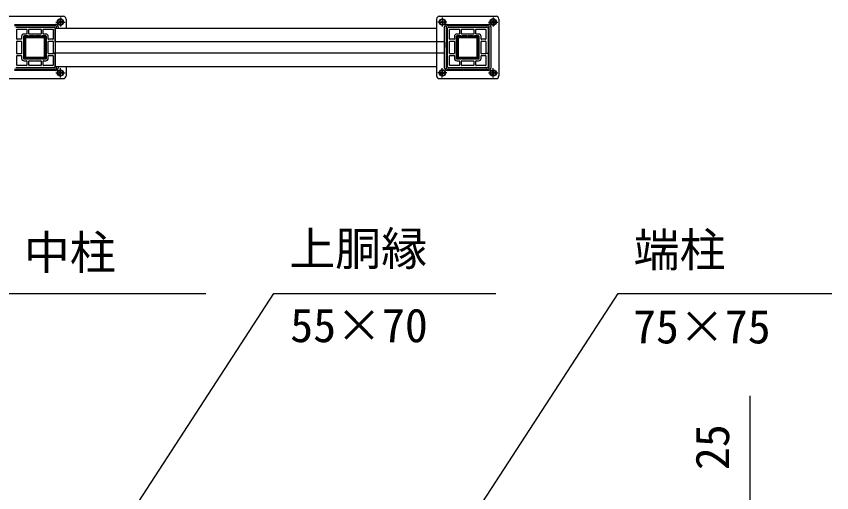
# Model space of a CAD drawing. Units: millimetres, scale not verified. Extents: x -4375 to 4375, y -6502 to 6475.
# Drawn here: x 868 to 2375, y 1655 to 2535 of the extents above; entities that cross this region are included whole.
import ezdxf
from ezdxf.enums import TextEntityAlignment as Align

# ---------------------------------------------------------------- set-up
doc = ezdxf.new("R2010")
doc.units = ezdxf.units.MM
doc.header["$LTSCALE"] = 30
for name, color, linetype in [('0-2_YKK_13', 4, 'Continuous'), ('0-3_YKK_A1', 4, 'Continuous'), ('0-4_YKK_D', 6, 'Continuous')]:
    doc.layers.add(name, color=color, linetype=linetype)
doc.styles.add('ＭＳ ゴシック', font='')
doc.styles.get('ＭＳ ゴシック').set_extended_font_data('MS Gothic')

msp = doc.modelspace()

# ---------------------------------------------------------------- linework, layer by layer
at = {"layer": '0-2_YKK_13'}
for p, q in [((850, 2535.2), (955, 2535.2)), ((949.5, 2533.27), (949.5, 2516.13)), ((1650, 2535.2), (1755, 2535.2)), ((1655.5, 2533.27), (1655.5, 2516.13)), ((1749.5, 2533.27), (1749.5, 2516.13)), ((864.5, 2520.32), (940.5, 2520.32)), ((940.5, 2517.55), (864.5, 2517.55)), ((940.97, 2524.7), (958.03, 2524.7)), ((943.75, 2524.7), (946.64, 2529.7)), ((943.75, 2524.7), (946.64, 2519.7)), ((948, 2525.2), (946.35, 2525.2)), ((946.35, 2525.2), (946.35, 2524.2)), ((948, 2524.2), (946.35, 2524.2)), ((952.36, 2529.7), (946.64, 2529.7)), ((946.64, 2519.7), (952.36, 2519.7)), ((949, 2527.85), (949, 2526.2)), ((950, 2527.85), (949, 2527.85)), ((949, 2523.2), (949, 2521.55)), ((949, 2521.55), (950, 2521.55)), ((950, 2527.85), (950, 2526.2)), ((950, 2523.2), (950, 2521.55)), ((952.65, 2525.2), (951, 2525.2)), ((952.65, 2524.2), (951, 2524.2)), ((955.25, 2524.7), (952.36, 2529.7)), ((955.25, 2524.7), (952.36, 2519.7)), ((952.65, 2524.2), (952.65, 2525.2)), ((960, 2530.2), (960, 2512.7)), ((1645, 2530.2), (1645, 2425.2)), ((1664.03, 2524.7), (1646.97, 2524.7)), ((1649.75, 2524.7), (1652.64, 2529.7)), ((1649.75, 2524.7), (1652.64, 2519.7)), ((1652.35, 2525.2), (1654, 2525.2)), ((1652.35, 2524.2), (1652.35, 2525.2)), ((1652.35, 2524.2), (1654, 2524.2)), ((1652.64, 2529.7), (1658.36, 2529.7)), ((1658.36, 2519.7), (1652.64, 2519.7)), ((1655, 2527.85), (1655, 2526.2)), ((1655, 2527.85), (1656, 2527.85)), ((1655, 2523.2), (1655, 2521.55)), ((1656, 2521.55), (1655, 2521.55)), ((1656, 2527.85), (1656, 2526.2)), ((1656, 2523.2), (1656, 2521.55)), ((1657, 2525.2), (1658.65, 2525.2)), ((1657, 2524.2), (1658.65, 2524.2)), ((1661.25, 2524.7), (1658.36, 2529.7)), ((1661.25, 2524.7), (1658.36, 2519.7)), ((1658.65, 2525.2), (1658.65, 2524.2)), ((1664.5, 2520.32), (1740.5, 2520.32)), ((1740.5, 2517.55), (1664.5, 2517.55)), ((1740.97, 2524.7), (1758.03, 2524.7)), ((1743.75, 2524.7), (1746.64, 2529.7)), ((1743.75, 2524.7), (1746.64, 2519.7)), ((1748, 2525.2), (1746.35, 2525.2)), ((1746.35, 2525.2), (1746.35, 2524.2)), ((1748, 2524.2), (1746.35, 2524.2)), ((1752.36, 2529.7), (1746.64, 2529.7)), ((1746.64, 2519.7), (1752.36, 2519.7)), ((1749, 2527.85), (1749, 2526.2)), ((1750, 2527.85), (1749, 2527.85)), ((1749, 2523.2), (1749, 2521.55)), ((1749, 2521.55), (1750, 2521.55)), ((1750, 2527.85), (1750, 2526.2)), ((1750, 2523.2), (1750, 2521.55)), ((1752.65, 2525.2), (1751, 2525.2)), ((1752.65, 2524.2), (1751, 2524.2)), ((1755.25, 2524.7), (1752.36, 2529.7)), ((1755.25, 2524.7), (1752.36, 2519.7)), ((1752.65, 2524.2), (1752.65, 2525.2)), ((1760, 2530.2), (1760, 2512.7)), ((942.35, 2512.7), (942.35, 2515.7)), ((945.12, 2515.7), (945.12, 2512.7)), ((1659.88, 2439.7), (1659.88, 2515.7)), ((1662.65, 2515.7), (1662.65, 2439.7)), ((1760, 2512.7), (1760, 2425.2)), ((882.5, 2494.7), (882.5, 2460.7)), ((884.8, 2494.4), (884.8, 2461)), ((919.5, 2497.7), (885.5, 2497.7)), ((919.2, 2495.4), (885.8, 2495.4)), ((920.2, 2461), (920.2, 2494.4)), ((922.5, 2460.7), (922.5, 2494.7)), ((1682.5, 2494.7), (1682.5, 2460.7)), ((1684.8, 2494.4), (1684.8, 2461)), ((1719.5, 2497.7), (1685.5, 2497.7)), ((1719.2, 2495.4), (1685.8, 2495.4)), ((1720.2, 2461), (1720.2, 2494.4)), ((1722.5, 2460.7), (1722.5, 2494.7)), ((885.5, 2457.7), (919.5, 2457.7)), ((885.8, 2460), (919.2, 2460)), ((1685.5, 2457.7), (1719.5, 2457.7)), ((1685.8, 2460), (1719.2, 2460)), ((942.35, 2439.7), (942.35, 2442.7)), ((945.12, 2442.7), (945.12, 2439.7)), ((960, 2442.7), (960, 2425.2)), ((864.5, 2437.85), (940.5, 2437.85)), ((940.5, 2435.08), (864.5, 2435.08)), ((940.97, 2430.7), (958.03, 2430.7)), ((943.75, 2430.7), (946.64, 2435.7)), ((943.75, 2430.7), (946.64, 2425.7)), ((948, 2431.2), (946.35, 2431.2)), ((946.35, 2430.2), (946.35, 2431.2)), ((948, 2430.2), (946.35, 2430.2)), ((946.64, 2435.7), (952.36, 2435.7)), ((949, 2433.85), (950, 2433.85)), ((949, 2432.2), (949, 2433.85)), ((949, 2427.55), (949, 2429.2)), ((950, 2427.55), (949, 2427.55)), ((949.5, 2422.13), (949.5, 2439.27)), ((950, 2432.2), (950, 2433.85)), ((950, 2427.55), (950, 2429.2)), ((952.65, 2431.2), (951, 2431.2)), ((952.65, 2430.2), (951, 2430.2)), ((955.25, 2430.7), (952.36, 2435.7)), ((955.25, 2430.7), (952.36, 2425.7)), ((952.65, 2431.2), (952.65, 2430.2)), ((1664.03, 2430.7), (1646.97, 2430.7)), ((1649.75, 2430.7), (1652.64, 2435.7)), ((1649.75, 2430.7), (1652.64, 2425.7)), ((1652.35, 2431.2), (1654, 2431.2)), ((1652.35, 2431.2), (1652.35, 2430.2)), ((1652.35, 2430.2), (1654, 2430.2)), ((1658.36, 2435.7), (1652.64, 2435.7)), ((1655, 2432.2), (1655, 2433.85)), ((1656, 2433.85), (1655, 2433.85)), ((1655, 2427.55), (1655, 2429.2)), ((1655, 2427.55), (1656, 2427.55)), ((1655.5, 2422.13), (1655.5, 2439.27)), ((1656, 2432.2), (1656, 2433.85)), ((1656, 2427.55), (1656, 2429.2)), ((1657, 2431.2), (1658.65, 2431.2)), ((1657, 2430.2), (1658.65, 2430.2)), ((1661.25, 2430.7), (1658.36, 2435.7)), ((1661.25, 2430.7), (1658.36, 2425.7)), ((1658.65, 2430.2), (1658.65, 2431.2)), ((1664.5, 2437.85), (1740.5, 2437.85)), ((1740.5, 2435.08), (1664.5, 2435.08)), ((1740.97, 2430.7), (1758.03, 2430.7)), ((1743.75, 2430.7), (1746.64, 2435.7)), ((1743.75, 2430.7), (1746.64, 2425.7)), ((1748, 2431.2), (1746.35, 2431.2)), ((1746.35, 2430.2), (1746.35, 2431.2)), ((1748, 2430.2), (1746.35, 2430.2)), ((1746.64, 2435.7), (1752.36, 2435.7)), ((1749, 2433.85), (1750, 2433.85)), ((1749, 2432.2), (1749, 2433.85)), ((1749, 2427.55), (1749, 2429.2)), ((1750, 2427.55), (1749, 2427.55)), ((1749.5, 2422.13), (1749.5, 2439.27)), ((1750, 2432.2), (1750, 2433.85)), ((1750, 2427.55), (1750, 2429.2)), ((1752.65, 2431.2), (1751, 2431.2)), ((1752.65, 2430.2), (1751, 2430.2)), ((1755.25, 2430.7), (1752.36, 2435.7)), ((1755.25, 2430.7), (1752.36, 2425.7)), ((1752.65, 2431.2), (1752.65, 2430.2)), ((850, 2420.2), (955, 2420.2)), ((952.36, 2425.7), (946.64, 2425.7)), ((1650, 2420.2), (1755, 2420.2)), ((1652.64, 2425.7), (1658.36, 2425.7)), ((1752.36, 2425.7), (1746.64, 2425.7))]:
    msp.add_line(p, q, dxfattribs=at)
for points in [[(1742.35, 2439.7), (1742.35, 2512.7), (1742.35, 2515.7)], [(1745.12, 2515.7), (1745.12, 2442.7), (1745.12, 2439.7)]]:
    msp.add_lwpolyline(points, dxfattribs=at)
for centre, radius in [((949.5, 2524.7), 5.75), ((949.5, 2524.7), 5), ((1655.5, 2524.7), 5.75), ((1655.5, 2524.7), 5), ((1749.5, 2524.7), 5.75), ((1749.5, 2524.7), 5), ((949.5, 2430.7), 5.75), ((949.5, 2430.7), 5), ((1655.5, 2430.7), 5.75), ((1655.5, 2430.7), 5), ((1749.5, 2430.7), 5.75), ((1749.5, 2430.7), 5)]:
    msp.add_circle(centre, radius, dxfattribs=at)
for centre, radius, start, end in [((955, 2530.2), 5, 0, 90), ((1650, 2530.2), 5, 90, 180), ((1755, 2530.2), 5, 0, 90), ((940.5, 2515.7), 4.62, 360, 90.05582), ((940.5, 2515.7), 1.85, 359.86045, 90), ((947, 2524.7), 3.5, 146.31949, 213.68051), ((948, 2526.2), 1, 270, 0), ((948, 2523.2), 1, 0, 90), ((951, 2526.2), 1, 180, 270), ((951, 2523.2), 1, 90, 180), ((952, 2524.7), 3.5, 326.31949, 33.68051), ((1653, 2524.7), 3.5, 146.31949, 213.68051), ((1654, 2526.2), 1, 270, 0), ((1654, 2523.2), 1, 0, 90), ((1657, 2526.2), 1, 180, 270), ((1657, 2523.2), 1, 90, 180), ((1664.5, 2515.7), 4.62, 90, 180.05582), ((1658, 2524.7), 3.5, 326.31949, 33.68051), ((1664.5, 2515.7), 1.85, 89.86045, 180), ((1740.5, 2515.7), 4.62, 360, 90.05582), ((1740.5, 2515.7), 1.85, 359.86045, 90), ((1747, 2524.7), 3.5, 146.31949, 213.68051), ((1748, 2526.2), 1, 270, 0), ((1748, 2523.2), 1, 0, 90), ((1751, 2526.2), 1, 180, 270), ((1751, 2523.2), 1, 90, 180), ((1752, 2524.7), 3.5, 326.31949, 33.68051), ((885.5, 2494.7), 3, 90, 180), ((885.8, 2494.4), 1, 90, 180), ((919.2, 2494.4), 1, 0, 90), ((919.5, 2494.7), 3, 0, 90), ((1685.5, 2494.7), 3, 90, 180), ((1685.8, 2494.4), 1, 90, 180), ((1719.2, 2494.4), 1, 0, 90), ((1719.5, 2494.7), 3, 0, 90), ((885.5, 2460.7), 3, 180, 270), ((885.8, 2461), 1, 180, 270), ((919.2, 2461), 1, 270, 0), ((919.5, 2460.7), 3, 270, 0), ((1685.5, 2460.7), 3, 180, 270), ((1685.8, 2461), 1, 180, 270), ((1719.2, 2461), 1, 270, 0), ((1719.5, 2460.7), 3, 270, 0), ((940.5, 2439.7), 4.62, 270, 0.05582), ((940.5, 2439.7), 1.85, 269.86045, 0), ((947, 2430.7), 3.5, 146.31949, 213.68051), ((948, 2432.2), 1, 270, 0), ((948, 2429.2), 1, 0, 90), ((951, 2432.2), 1, 180, 270), ((951, 2429.2), 1, 90, 180), ((952, 2430.7), 3.5, 326.31949, 33.68051), ((1653, 2430.7), 3.5, 146.31949, 213.68051), ((1654, 2432.2), 1, 270, 0), ((1654, 2429.2), 1, 0, 90), ((1657, 2432.2), 1, 180, 270), ((1657, 2429.2), 1, 90, 180), ((1664.5, 2439.7), 4.62, 180, 270.05582), ((1658, 2430.7), 3.5, 326.31949, 33.68051), ((1664.5, 2439.7), 1.85, 179.86045, 270), ((1740.5, 2439.7), 4.62, 270, 0.05582), ((1740.5, 2439.7), 1.85, 269.86045, 0), ((1747, 2430.7), 3.5, 146.31949, 213.68051), ((1748, 2432.2), 1, 270, 0), ((1748, 2429.2), 1, 0, 90), ((1751, 2432.2), 1, 180, 270), ((1751, 2429.2), 1, 90, 180), ((1752, 2430.7), 3.5, 326.31949, 33.68051), ((955, 2425.2), 5, 270, 0), ((1650, 2425.2), 5, 180, 270), ((1755, 2425.2), 5, 270, 0)]:
    msp.add_arc(centre, radius, start, end, dxfattribs=at)
at = {"layer": '0-3_YKK_A1'}
for p, q in [((867, 2515.2), (938, 2515.2)), ((869, 2493.2), (869, 2510.7)), ((869.5, 2511.2), (887, 2511.2)), ((887, 2502.4), (882.3, 2502.4)), ((887.5, 2510.7), (887.5, 2502.9)), ((891, 2502.9), (891, 2510.7)), ((891.5, 2511.2), (913.5, 2511.2)), ((913.5, 2502.4), (891.5, 2502.4)), ((914, 2510.7), (914, 2502.9)), ((917.5, 2502.9), (917.5, 2510.7)), ((918, 2511.2), (935.5, 2511.2)), ((922.7, 2502.4), (918, 2502.4)), ((936, 2510.7), (936, 2493.2)), ((940, 2513.2), (940, 2442.2)), ((1645, 2512.7), (940, 2512.7)), ((940, 2488.2), (940, 2512.7)), ((1665, 2442.2), (1665, 2513.2)), ((1667, 2515.2), (1738, 2515.2)), ((1669, 2493.2), (1669, 2510.7)), ((1669.5, 2511.2), (1687, 2511.2)), ((1687, 2502.4), (1682.3, 2502.4)), ((1687.5, 2510.7), (1687.5, 2502.9)), ((1691, 2502.9), (1691, 2510.7)), ((1691.5, 2511.2), (1713.5, 2511.2)), ((1713.5, 2502.4), (1691.5, 2502.4)), ((1714, 2510.7), (1714, 2502.9)), ((1717.5, 2502.9), (1717.5, 2510.7)), ((1718, 2511.2), (1735.5, 2511.2)), ((1722.7, 2502.4), (1718, 2502.4)), ((1736, 2510.7), (1736, 2493.2)), ((1740, 2513.2), (1740, 2442.2)), ((869, 2466.7), (869, 2488.7)), ((877.3, 2492.7), (869.5, 2492.7)), ((869.5, 2489.2), (877.3, 2489.2)), ((877.8, 2497.9), (877.8, 2493.2)), ((877.8, 2488.7), (877.8, 2466.7)), ((881.3, 2497.9), (881.3, 2490.29)), ((881.3, 2488.11), (881.3, 2478.79)), ((889.91, 2498.9), (882.3, 2498.9)), ((901.41, 2498.9), (892.09, 2498.9)), ((912.91, 2498.9), (903.59, 2498.9)), ((922.7, 2498.9), (915.09, 2498.9)), ((923.7, 2490.29), (923.7, 2497.9)), ((923.7, 2478.79), (923.7, 2488.11)), ((927.2, 2493.2), (927.2, 2497.9)), ((927.2, 2466.7), (927.2, 2488.7)), ((935.5, 2492.7), (927.7, 2492.7)), ((927.7, 2489.2), (935.5, 2489.2)), ((936, 2488.7), (936, 2466.7)), ((1659.88, 2488.2), (940.51, 2488.2)), ((1659.85, 2487.7), (1659.85, 2477.7)), ((1669, 2466.7), (1669, 2488.7)), ((1677.3, 2492.7), (1669.5, 2492.7)), ((1669.5, 2489.2), (1677.3, 2489.2)), ((1677.8, 2497.9), (1677.8, 2493.2)), ((1677.8, 2488.7), (1677.8, 2466.7)), ((1681.3, 2497.9), (1681.3, 2490.29)), ((1681.3, 2488.11), (1681.3, 2478.79)), ((1689.91, 2498.9), (1682.3, 2498.9)), ((1701.41, 2498.9), (1692.09, 2498.9)), ((1712.91, 2498.9), (1703.59, 2498.9)), ((1722.7, 2498.9), (1715.09, 2498.9)), ((1723.7, 2490.29), (1723.7, 2497.9)), ((1723.7, 2478.79), (1723.7, 2488.11)), ((1727.2, 2493.2), (1727.2, 2497.9)), ((1727.2, 2466.7), (1727.2, 2488.7)), ((1735.5, 2492.7), (1727.7, 2492.7)), ((1727.7, 2489.2), (1735.5, 2489.2)), ((1736, 2488.7), (1736, 2466.7)), ((881.3, 2476.61), (881.3, 2467.29)), ((923.7, 2467.29), (923.7, 2476.61)), ((1659.85, 2467.7), (1659.85, 2477.7)), ((1681.3, 2476.61), (1681.3, 2467.29)), ((1723.7, 2467.29), (1723.7, 2476.61)), ((869, 2444.7), (869, 2462.2)), ((877.3, 2466.2), (869.5, 2466.2)), ((869.5, 2462.7), (877.3, 2462.7)), ((877.8, 2462.2), (877.8, 2457.5)), ((881.3, 2465.11), (881.3, 2457.5)), ((923.7, 2457.5), (923.7, 2465.11)), ((927.2, 2457.5), (927.2, 2462.2)), ((935.5, 2466.2), (927.7, 2466.2)), ((927.7, 2462.7), (935.5, 2462.7)), ((936, 2467.2), (940, 2467.2)), ((936, 2462.2), (936, 2444.7)), ((940, 2442.7), (940, 2467.2)), ((1669, 2444.7), (1669, 2462.2)), ((1677.3, 2466.2), (1669.5, 2466.2)), ((1669.5, 2462.7), (1677.3, 2462.7)), ((1677.8, 2462.2), (1677.8, 2457.5)), ((1681.3, 2465.11), (1681.3, 2457.5)), ((1723.7, 2457.5), (1723.7, 2465.11)), ((1727.2, 2457.5), (1727.2, 2462.2)), ((1735.5, 2466.2), (1727.7, 2466.2)), ((1727.7, 2462.7), (1735.5, 2462.7)), ((1736, 2467.2), (1740, 2467.2)), ((1736, 2462.2), (1736, 2444.7)), ((887, 2444.2), (869.5, 2444.2)), ((882.3, 2456.5), (889.91, 2456.5)), ((882.3, 2453), (887, 2453)), ((887.5, 2452.5), (887.5, 2444.7)), ((891, 2444.7), (891, 2452.5)), ((891.5, 2453), (913.5, 2453)), ((913.5, 2444.2), (891.5, 2444.2)), ((892.09, 2456.5), (901.41, 2456.5)), ((903.59, 2456.5), (912.91, 2456.5)), ((914, 2452.5), (914, 2444.7)), ((915.09, 2456.5), (922.7, 2456.5)), ((917.5, 2444.7), (917.5, 2452.5)), ((918, 2453), (922.7, 2453)), ((935.5, 2444.2), (918, 2444.2)), ((940, 2442.7), (1645, 2442.7)), ((1687, 2444.2), (1669.5, 2444.2)), ((1682.3, 2456.5), (1689.91, 2456.5)), ((1682.3, 2453), (1687, 2453)), ((1687.5, 2452.5), (1687.5, 2444.7)), ((1691, 2444.7), (1691, 2452.5)), ((1691.5, 2453), (1713.5, 2453)), ((1713.5, 2444.2), (1691.5, 2444.2)), ((1692.09, 2456.5), (1701.41, 2456.5)), ((1703.59, 2456.5), (1712.91, 2456.5)), ((1714, 2452.5), (1714, 2444.7)), ((1715.09, 2456.5), (1722.7, 2456.5)), ((1717.5, 2444.7), (1717.5, 2452.5)), ((1718, 2453), (1722.7, 2453)), ((1735.5, 2444.2), (1718, 2444.2)), ((938, 2440.2), (867, 2440.2)), ((1738, 2440.2), (1667, 2440.2))]:
    msp.add_line(p, q, dxfattribs=at)
msp.add_lwpolyline([(1659.88, 2467.2), (940.51, 2467.2), (935.38, 2467.2)], dxfattribs=at)
for centre, radius, start, end in [((869.5, 2510.7), 0.5, 90, 180), ((882.3, 2497.9), 4.5, 90, 180), ((887, 2510.7), 0.5, 0, 90), ((887, 2502.9), 0.5, 270, 0), ((891.5, 2510.7), 0.5, 90, 180), ((891.5, 2502.9), 0.5, 180, 270), ((913.5, 2510.7), 0.5, 0, 90), ((913.5, 2502.9), 0.5, 270, 0), ((918, 2510.7), 0.5, 90, 180), ((918, 2502.9), 0.5, 180, 270), ((922.7, 2497.9), 4.5, 0, 90), ((935.5, 2510.7), 0.5, 0, 90), ((938, 2513.2), 2, 0, 90), ((1667, 2513.2), 2, 90, 180), ((1669.5, 2510.7), 0.5, 90, 180), ((1682.3, 2497.9), 4.5, 90, 180), ((1687, 2510.7), 0.5, 0, 90), ((1687, 2502.9), 0.5, 270, 0), ((1691.5, 2510.7), 0.5, 90, 180), ((1691.5, 2502.9), 0.5, 180, 270), ((1713.5, 2510.7), 0.5, 0, 90), ((1713.5, 2502.9), 0.5, 270, 0), ((1718, 2510.7), 0.5, 90, 180), ((1718, 2502.9), 0.5, 180, 270), ((1722.7, 2497.9), 4.5, 0, 90), ((1735.5, 2510.7), 0.5, 0, 90), ((1738, 2513.2), 2, 0, 90), ((869.5, 2493.2), 0.5, 180, 270), ((869.5, 2488.7), 0.5, 90, 180), ((877.3, 2493.2), 0.5, 270, 0), ((877.3, 2488.7), 0.5, 0, 90), ((882.3, 2497.9), 1, 90, 180), ((881.8, 2490.29), 0.5, 180, 245.37568), ((881.8, 2488.11), 0.5, 114.62432, 180), ((881.3, 2489.2), 0.7, 294.62432, 65.37568), ((889.91, 2498.4), 0.5, 24.62432, 90), ((891, 2498.9), 0.7, 204.62432, 335.37568), ((892.09, 2498.4), 0.5, 90, 155.37568), ((901.41, 2498.4), 0.5, 24.62432, 90), ((902.5, 2498.9), 0.7, 204.62432, 335.37568), ((903.59, 2498.4), 0.5, 90, 155.37568), ((912.91, 2498.4), 0.5, 24.62432, 90), ((914, 2498.9), 0.7, 204.62432, 335.37568), ((915.09, 2498.4), 0.5, 90, 155.37568), ((922.7, 2497.9), 1, 0, 90), ((923.7, 2489.2), 0.7, 114.62432, 245.37568), ((923.2, 2490.29), 0.5, 294.62432, 0), ((923.2, 2488.11), 0.5, 360, 65.37568), ((927.7, 2493.2), 0.5, 180, 270), ((927.7, 2488.7), 0.5, 90, 180), ((935.5, 2493.2), 0.5, 270, 0), ((935.5, 2488.7), 0.5, 0, 90), ((1669.5, 2493.2), 0.5, 180, 270), ((1669.5, 2488.7), 0.5, 90, 180), ((1677.3, 2493.2), 0.5, 270, 0), ((1677.3, 2488.7), 0.5, 0, 90), ((1682.3, 2497.9), 1, 90, 180), ((1681.8, 2490.29), 0.5, 180, 245.37568), ((1681.8, 2488.11), 0.5, 114.62432, 180), ((1681.3, 2489.2), 0.7, 294.62432, 65.37568), ((1689.91, 2498.4), 0.5, 24.62432, 90), ((1691, 2498.9), 0.7, 204.62432, 335.37568), ((1692.09, 2498.4), 0.5, 90, 155.37568), ((1701.41, 2498.4), 0.5, 24.62432, 90), ((1702.5, 2498.9), 0.7, 204.62432, 335.37568), ((1703.59, 2498.4), 0.5, 90, 155.37568), ((1712.91, 2498.4), 0.5, 24.62432, 90), ((1714, 2498.9), 0.7, 204.62432, 335.37568), ((1715.09, 2498.4), 0.5, 90, 155.37568), ((1722.7, 2497.9), 1, 0, 90), ((1723.7, 2489.2), 0.7, 114.62432, 245.37568), ((1723.2, 2490.29), 0.5, 294.62432, 0), ((1723.2, 2488.11), 0.5, 360, 65.37568), ((1727.7, 2493.2), 0.5, 180, 270), ((1727.7, 2488.7), 0.5, 90, 180), ((1735.5, 2493.2), 0.5, 270, 0), ((1735.5, 2488.7), 0.5, 0, 90), ((881.8, 2478.79), 0.5, 180, 245.37568), ((881.8, 2476.61), 0.5, 114.62432, 180), ((881.3, 2477.7), 0.7, 294.62432, 65.37568), ((923.7, 2477.7), 0.7, 114.62432, 245.37568), ((923.2, 2478.79), 0.5, 294.62432, 0), ((923.2, 2476.61), 0.5, 360, 65.37568), ((1681.8, 2478.79), 0.5, 180, 245.37568), ((1681.8, 2476.61), 0.5, 114.62432, 180), ((1681.3, 2477.7), 0.7, 294.62432, 65.37568), ((1723.7, 2477.7), 0.7, 114.62432, 245.37568), ((1723.2, 2478.79), 0.5, 294.62432, 0), ((1723.2, 2476.61), 0.5, 360, 65.37568), ((869.5, 2466.7), 0.5, 180, 270), ((869.5, 2462.2), 0.5, 90, 180), ((877.3, 2466.7), 0.5, 270, 0), ((877.3, 2462.2), 0.5, 0, 90), ((882.3, 2457.5), 4.5, 180, 270), ((881.8, 2467.29), 0.5, 180, 245.37568), ((881.8, 2465.11), 0.5, 114.62432, 180), ((882.3, 2457.5), 1, 180, 270), ((881.3, 2466.2), 0.7, 294.62432, 65.37568), ((891, 2456.5), 0.7, 24.62432, 155.37568), ((902.5, 2456.5), 0.7, 24.62432, 155.37568), ((914, 2456.5), 0.7, 24.62432, 155.37568), ((922.7, 2457.5), 4.5, 270, 0), ((922.7, 2457.5), 1, 270, 0), ((923.7, 2466.2), 0.7, 114.62432, 245.37568), ((923.2, 2467.29), 0.5, 294.62432, 0), ((923.2, 2465.11), 0.5, 360, 65.37568), ((927.7, 2466.7), 0.5, 180, 270), ((927.7, 2462.2), 0.5, 90, 180), ((935.5, 2466.7), 0.5, 270, 0), ((935.5, 2462.2), 0.5, 0, 90), ((1669.5, 2466.7), 0.5, 180, 270), ((1669.5, 2462.2), 0.5, 90, 180), ((1677.3, 2466.7), 0.5, 270, 0), ((1677.3, 2462.2), 0.5, 0, 90), ((1682.3, 2457.5), 4.5, 180, 270), ((1681.8, 2467.29), 0.5, 180, 245.37568), ((1681.8, 2465.11), 0.5, 114.62432, 180), ((1682.3, 2457.5), 1, 180, 270), ((1681.3, 2466.2), 0.7, 294.62432, 65.37568), ((1691, 2456.5), 0.7, 24.62432, 155.37568), ((1702.5, 2456.5), 0.7, 24.62432, 155.37568), ((1714, 2456.5), 0.7, 24.62432, 155.37568), ((1722.7, 2457.5), 4.5, 270, 0), ((1722.7, 2457.5), 1, 270, 0), ((1723.7, 2466.2), 0.7, 114.62432, 245.37568), ((1723.2, 2467.29), 0.5, 294.62432, 0), ((1723.2, 2465.11), 0.5, 360, 65.37568), ((1727.7, 2466.7), 0.5, 180, 270), ((1727.7, 2462.2), 0.5, 90, 180), ((1735.5, 2466.7), 0.5, 270, 0), ((1735.5, 2462.2), 0.5, 0, 90), ((869.5, 2444.7), 0.5, 180, 270), ((887, 2452.5), 0.5, 0, 90), ((887, 2444.7), 0.5, 270, 0), ((889.91, 2457), 0.5, 270, 335.37568), ((891.5, 2452.5), 0.5, 90, 180), ((891.5, 2444.7), 0.5, 180, 270), ((892.09, 2457), 0.5, 204.62432, 270), ((901.41, 2457), 0.5, 270, 335.37568), ((903.59, 2457), 0.5, 204.62432, 270), ((912.91, 2457), 0.5, 270, 335.37568), ((913.5, 2452.5), 0.5, 0, 90), ((913.5, 2444.7), 0.5, 270, 0), ((915.09, 2457), 0.5, 204.62432, 270), ((918, 2452.5), 0.5, 90, 180), ((918, 2444.7), 0.5, 180, 270), ((935.5, 2444.7), 0.5, 270, 0), ((938, 2442.2), 2, 270, 0), ((1667, 2442.2), 2, 180, 270), ((1669.5, 2444.7), 0.5, 180, 270), ((1687, 2452.5), 0.5, 0, 90), ((1687, 2444.7), 0.5, 270, 0), ((1689.91, 2457), 0.5, 270, 335.37568), ((1691.5, 2452.5), 0.5, 90, 180), ((1691.5, 2444.7), 0.5, 180, 270), ((1692.09, 2457), 0.5, 204.62432, 270), ((1701.41, 2457), 0.5, 270, 335.37568), ((1703.59, 2457), 0.5, 204.62432, 270), ((1712.91, 2457), 0.5, 270, 335.37568), ((1713.5, 2452.5), 0.5, 0, 90), ((1713.5, 2444.7), 0.5, 270, 0), ((1715.09, 2457), 0.5, 204.62432, 270), ((1718, 2452.5), 0.5, 90, 180), ((1718, 2444.7), 0.5, 180, 270), ((1735.5, 2444.7), 0.5, 270, 0), ((1738, 2442.2), 2, 270, 0)]:
    msp.add_arc(centre, radius, start, end, dxfattribs=at)
at = {"layer": '0-4_YKK_D'}
msp.add_line((2224.5, 1623.2), (2224.5, 1834.28), dxfattribs=at)
for points in [[(101.82, 1519.47), (428.95, 2023.2), (1218.54, 2023.2)], [(1048.99, 1568.61), (1344.21, 2023.2), (1754.31, 2023.2)], [(1683.75, 1566.14), (1980.56, 2023.2), (2375.36, 2023.2)]]:
    msp.add_lwpolyline(points, dxfattribs=at)

# ---------------------------------------------------------------- texts
at = {"layer": '0-4_YKK_D', "style": 'ＭＳ ゴシック'}
for s, p in [('上胴縁', (1372.47, 2056.25)), ('端柱', (2009.12, 2053.89)), ('〈吊元用〉中柱', (456.76, 2049.09)), ('55×70', (1374.4, 1914.58)), ('75×75', (2008.16, 1912.23))]:
    msp.add_text(s, height=62.32, dxfattribs=at).set_placement(p, align=Align.BOTTOM_LEFT)
msp.add_text('25', height=62.32, rotation=90, dxfattribs=at).set_placement((2204.5, 1696.92), align=Align.BOTTOM_LEFT)

doc.saveas('drawing.dxf')
